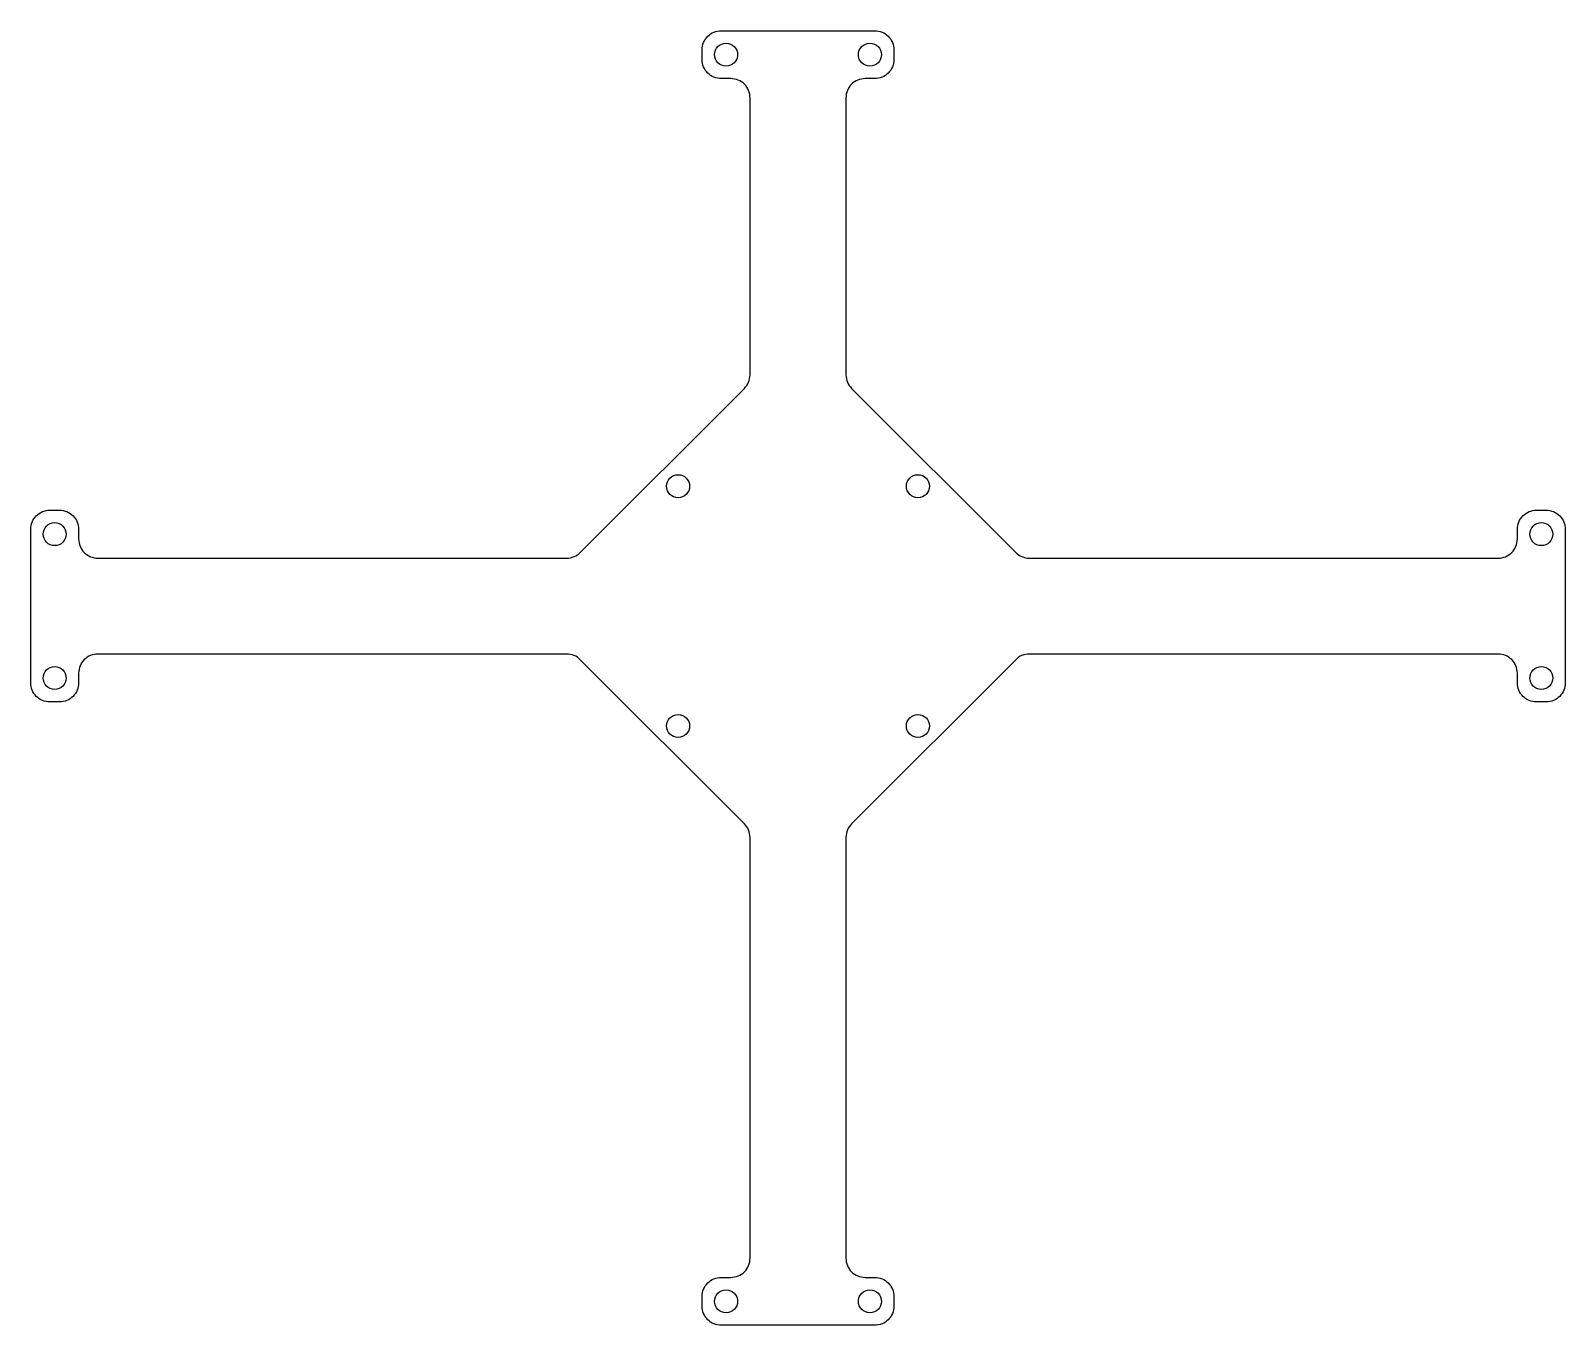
# Model space of a CAD drawing. Header units: millimetres. Extents: x -80 to 80, y -75 to 60.
import ezdxf

# ---------------------------------------------------------------- set-up
doc = ezdxf.new("R2010")
doc.units = ezdxf.units.MM
doc.layers.get('0').update_dxf_attribs({"linetype": 'CONTINUOUS'})

msp = doc.modelspace()

# ---------------------------------------------------------------- linework, layer by layer
msp.add_lwpolyline([(80, -8, -0.414214), (78, -10), (77, -10, -0.414214), (75, -8), (75, -7, 0.414214), (73, -5), (24.11, -5, 0.198912), (22.7, -5.59), (5.59, -22.7, 0.198912), (5, -24.11), (5, -68, 0.414214), (7, -70), (8, -70, -0.414214), (10, -72), (10, -73, -0.414214), (8, -75), (-8, -75, -0.414214), (-10, -73), (-10, -72, -0.414214), (-8, -70), (-7, -70, 0.414214), (-5, -68), (-5, -24.11, 0.198912), (-5.59, -22.7), (-22.7, -5.59, 0.198912), (-24.11, -5), (-73, -5, 0.414214), (-75, -7), (-75, -8, -0.414214), (-77, -10), (-78, -10, -0.414214), (-80, -8), (-80, 8, -0.414214), (-78, 10), (-77, 10, -0.414214), (-75, 8), (-75, 7, 0.414214), (-73, 5), (-24.11, 5, 0.198912), (-22.7, 5.59), (-5.59, 22.7, 0.198912), (-5, 24.11), (-5, 53, 0.414214), (-7, 55), (-8, 55, -0.414214), (-10, 57), (-10, 58, -0.414214), (-8, 60), (8, 60, -0.414214), (10, 58), (10, 57, -0.414214), (8, 55), (7, 55, 0.414214), (5, 53), (5, 24.11, 0.198912), (5.59, 22.7), (22.7, 5.59, 0.198912), (24.11, 5), (73, 5, 0.414214), (75, 7), (75, 8, -0.414214), (77, 10), (78, 10, -0.414214), (80, 8)], format="xyb", close=True)
for centre in [(-7.5, 57.5), (7.5, 57.5), (-12.5, 12.5), (12.5, 12.5), (-77.5, 7.5), (77.5, 7.5), (-77.5, -7.5), (77.5, -7.5), (-12.5, -12.5), (12.5, -12.5), (-7.5, -72.5), (7.5, -72.5)]:
    msp.add_circle(centre, 1.2)

doc.saveas('drawing.dxf')
